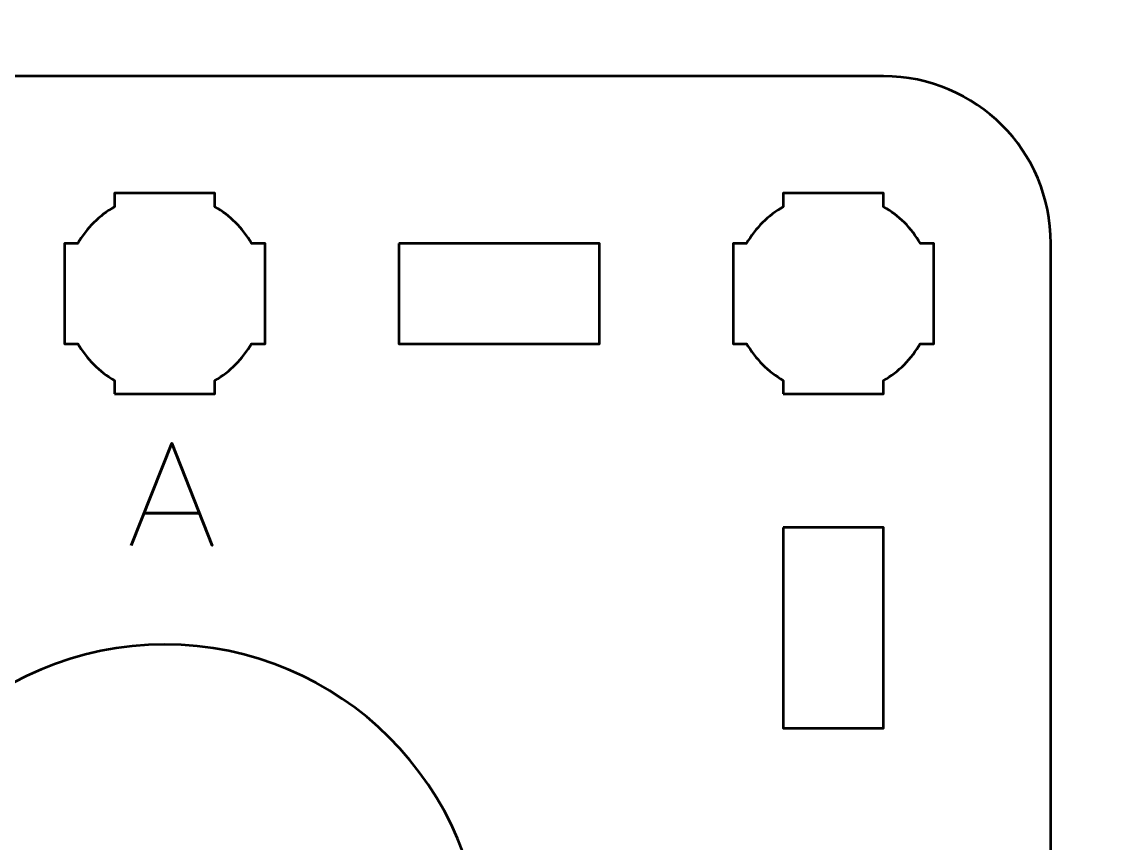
# Model space of a CAD drawing. Header units: centimetres. Extents: x -21 to 0, y -29.7 to 0.
# Drawn here: x -11.927 to -8.64, y -13.994 to -11.538 of the extents above; entities that cross this region are included whole.
import ezdxf

# ---------------------------------------------------------------- set-up
doc = ezdxf.new("R2010")
doc.units = ezdxf.units.CM
doc.header["$MEASUREMENT"] = 0
doc.layers.add('Layer 1', color=7, linetype='Continuous')

msp = doc.modelspace()

# ---------------------------------------------------------------- linework, layer by layer
at = {"layer": 'Layer 1', "color": 1, "lineweight": 53}
msp.add_open_spline([(-21.00003, -29.19995), (-21.00003, -29.19995), (-21.00003, -1.69992), (-21.00003, -1.69992), (-21.00003, -1.69992), (-21.00003, -1.61709), (-20.93286, -1.54992), (-20.85003, -1.54992), (-20.85003, -1.54992), (-20.7672, -1.54992), (-20.70003, -1.48275), (-20.70003, -1.39992), (-20.70003, -1.39992), (-20.70003, -1.31709), (-20.7672, -1.24992), (-20.85003, -1.24992), (-20.85003, -1.24992), (-20.93286, -1.24992), (-21.00003, -1.18275), (-21.00003, -1.09992), (-21.00003, -1.09992), (-21.00003, -1.09992), (-21.00003, -0.49992), (-21.00003, -0.49992), (-21.00003, -0.49992), (-21.00003, -0.22295), (-20.77694, 0.00004), (-20.49994, 0.00004), (-20.49994, 0.00004), (-20.49994, 0.00004), (-0.50008, 0.00004), (-0.50008, 0.00004), (-0.50008, 0.00004), (-0.22294, 0.00004), (0.00002, -0.22295), (0.00002, -0.49992), (0.00002, -0.49992), (0.00002, -0.49992), (0.00002, -29.19995), (0.00002, -29.19995), (0.00002, -29.19995), (0.00002, -29.47695), (-0.22294, -29.70004), (-0.50008, -29.70004), (-0.50008, -29.70004), (-0.50008, -29.70004), (-20.49994, -29.70004), (-20.49994, -29.70004), (-20.49994, -29.70004), (-20.77694, -29.70004), (-21.00003, -29.47695), (-21.00003, -29.19995)], degree=3, knots=[0, 0, 0, 0, 0.0769231, 0.0769231, 0.0769231, 0.0769231, 0.1538462, 0.1538462, 0.1538462, 0.1538462, 0.2307692, 0.2307692, 0.2307692, 0.2307692, 0.3076923, 0.3076923, 0.3076923, 0.3076923, 0.3846154, 0.3846154, 0.3846154, 0.3846154, 0.4615385, 0.4615385, 0.4615385, 0.4615385, 0.5384615, 0.5384615, 0.5384615, 0.5384615, 0.6153846, 0.6153846, 0.6153846, 0.6153846, 0.6923077, 0.6923077, 0.6923077, 0.6923077, 0.7692308, 0.7692308, 0.7692308, 0.7692308, 0.8461538, 0.8461538, 0.8461538, 0.8461538, 0.9230769, 0.9230769, 0.9230769, 0.9230769, 1, 1, 1, 1], dxfattribs=at)
at = {"layer": 'Layer 1', "color": 3, "lineweight": 53}
msp.add_open_spline([(-13.64993, -11.69997), (-13.64993, -11.69997), (-9.35006, -11.69997), (-9.35006, -11.69997), (-9.35006, -11.69997), (-9.07292, -11.69997), (-8.84996, -11.92306), (-8.84996, -12.20006), (-8.84996, -12.20006), (-8.84996, -12.20006), (-8.84996, -16.49993), (-8.84996, -16.49993), (-8.84996, -16.49993), (-8.84996, -16.77707), (-9.07292, -17.00003), (-9.35006, -17.00003), (-9.35006, -17.00003), (-9.35006, -17.00003), (-13.64993, -17.00003), (-13.64993, -17.00003), (-13.64993, -17.00003), (-13.92693, -17.00003), (-14.15002, -16.77707), (-14.15002, -16.49993), (-14.15002, -16.49993), (-14.15002, -16.49993), (-14.15002, -12.20006), (-14.15002, -12.20006), (-14.15002, -12.20006), (-14.15002, -11.92306), (-13.92693, -11.69997), (-13.64993, -11.69997)], degree=3, knots=[0, 0, 0, 0, 0.125, 0.125, 0.125, 0.125, 0.25, 0.25, 0.25, 0.25, 0.375, 0.375, 0.375, 0.375, 0.5, 0.5, 0.5, 0.5, 0.625, 0.625, 0.625, 0.625, 0.75, 0.75, 0.75, 0.75, 0.875, 0.875, 0.875, 0.875, 1, 1, 1, 1], dxfattribs=at)
at = {"layer": 'Layer 1', "lineweight": 53}
for points, knots in [([(-11.64998, -12.65006), (-11.64998, -12.65006), (-11.64998, -12.60988), (-11.64998, -12.60988), (-11.64998, -12.60988), (-11.69552, -12.58355), (-11.73348, -12.5456), (-11.75983, -12.50007), (-11.75983, -12.50007), (-11.75983, -12.50007), (-11.79998, -12.50007), (-11.79998, -12.50007), (-11.79998, -12.50007), (-11.79998, -12.50007), (-11.79998, -12.35155), (-11.79998, -12.35155), (-11.79998, -12.35155), (-11.79998, -12.35155), (-11.8, -12.35), (-11.8, -12.35), (-11.8, -12.35), (-11.8, -12.35), (-11.79998, -12.34845), (-11.79998, -12.34845), (-11.79998, -12.34845), (-11.79998, -12.34845), (-11.79998, -12.20006), (-11.79998, -12.20006), (-11.79998, -12.20006), (-11.79998, -12.20006), (-11.75988, -12.20006), (-11.75988, -12.20006), (-11.75988, -12.20006), (-11.73353, -12.15449), (-11.69554, -12.11649), (-11.64998, -12.09013), (-11.64998, -12.09013), (-11.64998, -12.09013), (-11.64998, -12.05005), (-11.64998, -12.05005), (-11.64998, -12.05005), (-11.64998, -12.05005), (-11.50464, -12.05005), (-11.50464, -12.05005), (-11.50464, -12.05005), (-11.50464, -12.05005), (-11.5, -12.04999), (-11.5, -12.04999), (-11.5, -12.04999), (-11.5, -12.04999), (-11.49535, -12.05005), (-11.49535, -12.05005), (-11.49535, -12.05005), (-11.49535, -12.05005), (-11.34997, -12.05005), (-11.34997, -12.05005), (-11.34997, -12.05005), (-11.34997, -12.05005), (-11.34997, -12.09013), (-11.34997, -12.09013), (-11.34997, -12.09013), (-11.3044, -12.11649), (-11.26643, -12.15449), (-11.24009, -12.20006), (-11.24009, -12.20006), (-11.24009, -12.20006), (-11.19997, -12.20006), (-11.19997, -12.20006), (-11.19997, -12.20006), (-11.19997, -12.20006), (-11.19997, -12.50007), (-11.19997, -12.50007), (-11.19997, -12.50007), (-11.19997, -12.50007), (-11.24014, -12.50007), (-11.24014, -12.50007), (-11.24014, -12.50007), (-11.26648, -12.5456), (-11.30444, -12.58355), (-11.34997, -12.60988), (-11.34997, -12.60988), (-11.34997, -12.60988), (-11.34997, -12.65006), (-11.34997, -12.65006), (-11.34997, -12.65006), (-11.34997, -12.65006), (-11.64998, -12.65006), (-11.64998, -12.65006)], [0, 0, 0, 0, 0.0454545, 0.0454545, 0.0454545, 0.0454545, 0.0909091, 0.0909091, 0.0909091, 0.0909091, 0.1363636, 0.1363636, 0.1363636, 0.1363636, 0.1818182, 0.1818182, 0.1818182, 0.1818182, 0.2272727, 0.2272727, 0.2272727, 0.2272727, 0.2727273, 0.2727273, 0.2727273, 0.2727273, 0.3181818, 0.3181818, 0.3181818, 0.3181818, 0.3636364, 0.3636364, 0.3636364, 0.3636364, 0.4090909, 0.4090909, 0.4090909, 0.4090909, 0.4545455, 0.4545455, 0.4545455, 0.4545455, 0.5, 0.5, 0.5, 0.5, 0.5454545, 0.5454545, 0.5454545, 0.5454545, 0.5909091, 0.5909091, 0.5909091, 0.5909091, 0.6363636, 0.6363636, 0.6363636, 0.6363636, 0.6818182, 0.6818182, 0.6818182, 0.6818182, 0.7272727, 0.7272727, 0.7272727, 0.7272727, 0.7727273, 0.7727273, 0.7727273, 0.7727273, 0.8181818, 0.8181818, 0.8181818, 0.8181818, 0.8636364, 0.8636364, 0.8636364, 0.8636364, 0.9090909, 0.9090909, 0.9090909, 0.9090909, 0.9545455, 0.9545455, 0.9545455, 0.9545455, 1, 1, 1, 1]), ([(-9.64998, -12.65006), (-9.64998, -12.65006), (-9.64998, -12.60988), (-9.64998, -12.60988), (-9.64998, -12.60988), (-9.69552, -12.58355), (-9.73348, -12.5456), (-9.75983, -12.50007), (-9.75983, -12.50007), (-9.75983, -12.50007), (-9.79998, -12.50007), (-9.79998, -12.50007), (-9.79998, -12.50007), (-9.79998, -12.50007), (-9.79998, -12.35155), (-9.79998, -12.35155), (-9.79998, -12.35155), (-9.79998, -12.35155), (-9.8, -12.35), (-9.8, -12.35), (-9.8, -12.35), (-9.8, -12.35), (-9.79998, -12.34845), (-9.79998, -12.34845), (-9.79998, -12.34845), (-9.79998, -12.34845), (-9.79998, -12.20006), (-9.79998, -12.20006), (-9.79998, -12.20006), (-9.79998, -12.20006), (-9.75988, -12.20006), (-9.75988, -12.20006), (-9.75988, -12.20006), (-9.73353, -12.15449), (-9.69554, -12.11649), (-9.64998, -12.09013), (-9.64998, -12.09013), (-9.64998, -12.09013), (-9.64998, -12.05005), (-9.64998, -12.05005), (-9.64998, -12.05005), (-9.64998, -12.05005), (-9.50464, -12.05005), (-9.50464, -12.05005), (-9.50464, -12.05005), (-9.50464, -12.05005), (-9.5, -12.04999), (-9.5, -12.04999), (-9.5, -12.04999), (-9.5, -12.04999), (-9.49535, -12.05005), (-9.49535, -12.05005), (-9.49535, -12.05005), (-9.49535, -12.05005), (-9.34997, -12.05005), (-9.34997, -12.05005), (-9.34997, -12.05005), (-9.34997, -12.05005), (-9.34997, -12.09013), (-9.34997, -12.09013), (-9.34997, -12.09013), (-9.3044, -12.11649), (-9.26643, -12.15449), (-9.24009, -12.20006), (-9.24009, -12.20006), (-9.24009, -12.20006), (-9.19997, -12.20006), (-9.19997, -12.20006), (-9.19997, -12.20006), (-9.19997, -12.20006), (-9.19997, -12.50007), (-9.19997, -12.50007), (-9.19997, -12.50007), (-9.19997, -12.50007), (-9.24014, -12.50007), (-9.24014, -12.50007), (-9.24014, -12.50007), (-9.26648, -12.5456), (-9.30444, -12.58355), (-9.34997, -12.60988), (-9.34997, -12.60988), (-9.34997, -12.60988), (-9.34997, -12.65006), (-9.34997, -12.65006), (-9.34997, -12.65006), (-9.34997, -12.65006), (-9.64998, -12.65006), (-9.64998, -12.65006)], [0, 0, 0, 0, 0.0454545, 0.0454545, 0.0454545, 0.0454545, 0.0909091, 0.0909091, 0.0909091, 0.0909091, 0.1363636, 0.1363636, 0.1363636, 0.1363636, 0.1818182, 0.1818182, 0.1818182, 0.1818182, 0.2272727, 0.2272727, 0.2272727, 0.2272727, 0.2727273, 0.2727273, 0.2727273, 0.2727273, 0.3181818, 0.3181818, 0.3181818, 0.3181818, 0.3636364, 0.3636364, 0.3636364, 0.3636364, 0.4090909, 0.4090909, 0.4090909, 0.4090909, 0.4545455, 0.4545455, 0.4545455, 0.4545455, 0.5, 0.5, 0.5, 0.5, 0.5454545, 0.5454545, 0.5454545, 0.5454545, 0.5909091, 0.5909091, 0.5909091, 0.5909091, 0.6363636, 0.6363636, 0.6363636, 0.6363636, 0.6818182, 0.6818182, 0.6818182, 0.6818182, 0.7272727, 0.7272727, 0.7272727, 0.7272727, 0.7727273, 0.7727273, 0.7727273, 0.7727273, 0.8181818, 0.8181818, 0.8181818, 0.8181818, 0.8636364, 0.8636364, 0.8636364, 0.8636364, 0.9090909, 0.9090909, 0.9090909, 0.9090909, 0.9545455, 0.9545455, 0.9545455, 0.9545455, 1, 1, 1, 1]), ([(-10.80001, -12.20006), (-10.80001, -12.20006), (-10.20001, -12.20006), (-10.20001, -12.20006), (-10.20001, -12.20006), (-10.20001, -12.20006), (-10.20001, -12.50007), (-10.20001, -12.50007), (-10.20001, -12.50007), (-10.20001, -12.50007), (-10.80001, -12.50007), (-10.80001, -12.50007), (-10.80001, -12.50007), (-10.80001, -12.50007), (-10.80001, -12.20006), (-10.80001, -12.20006)], [0, 0, 0, 0, 0.25, 0.25, 0.25, 0.25, 0.5, 0.5, 0.5, 0.5, 0.75, 0.75, 0.75, 0.75, 1, 1, 1, 1]), ([(-9.65006, -13.05001), (-9.65006, -13.05001), (-9.35006, -13.05001), (-9.35006, -13.05001), (-9.35006, -13.05001), (-9.35006, -13.05001), (-9.35006, -13.65002), (-9.35006, -13.65002), (-9.35006, -13.65002), (-9.35006, -13.65002), (-9.65006, -13.65002), (-9.65006, -13.65002), (-9.65006, -13.65002), (-9.65006, -13.65002), (-9.65006, -13.05001), (-9.65006, -13.05001)], [0, 0, 0, 0, 0.25, 0.25, 0.25, 0.25, 0.5, 0.5, 0.5, 0.5, 0.75, 0.75, 0.75, 0.75, 1, 1, 1, 1])]:
    msp.add_open_spline(points, degree=3, knots=knots, dxfattribs=at)
at = {"layer": 'Layer 1', "color": 5, "lineweight": 53}
for points, knots in [([(-11.60015, -13.10342), (-11.60015, -13.10342), (-11.47908, -12.7982), (-11.47908, -12.7982), (-11.47908, -12.7982), (-11.47908, -12.7982), (-11.35758, -13.10342), (-11.35758, -13.10342), (-11.35758, -13.10342), (-11.35758, -13.10342), (-11.47908, -12.7982), (-11.47908, -12.7982), (-11.47908, -12.7982), (-11.47908, -12.7982), (-11.60015, -13.10342), (-11.60015, -13.10342)], [0, 0, 0, 0, 0.25, 0.25, 0.25, 0.25, 0.5, 0.5, 0.5, 0.5, 0.75, 0.75, 0.75, 0.75, 1, 1, 1, 1]), ([(-11.56205, -13.00732), (-11.56205, -13.00732), (-11.39611, -13.00732), (-11.39611, -13.00732), (-11.39611, -13.00732), (-11.39611, -13.00732), (-11.56205, -13.00732), (-11.56205, -13.00732)], [0, 0, 0, 0, 0.5, 0.5, 0.5, 0.5, 1, 1, 1, 1])]:
    msp.add_open_spline(points, degree=3, knots=knots, dxfattribs=at)
at = {"layer": 'Layer 1', "color": 250, "lineweight": 53}
msp.add_open_spline([(-11.49999, -13.4), (-10.9754, -13.4), (-10.54999, -13.82541), (-10.54999, -14.35), (-10.54999, -14.35), (-10.54999, -14.87459), (-10.9754, -15.3), (-11.49999, -15.3), (-11.49999, -15.3), (-12.02458, -15.3), (-12.44999, -14.87459), (-12.44999, -14.35), (-12.44999, -14.35), (-12.44999, -13.82541), (-12.02458, -13.4), (-11.49999, -13.4)], degree=3, knots=[0, 0, 0, 0, 0.25, 0.25, 0.25, 0.25, 0.5, 0.5, 0.5, 0.5, 0.75, 0.75, 0.75, 0.75, 1, 1, 1, 1], dxfattribs=at)

doc.saveas('drawing.dxf')
